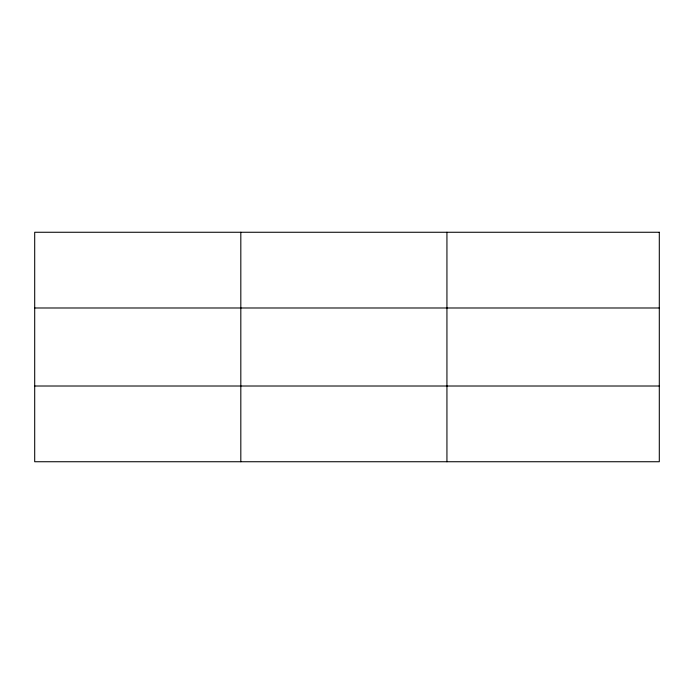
<?xml version="1.0" encoding="UTF-8"?>
<svg xmlns="http://www.w3.org/2000/svg" width="694" height="694" viewBox="0 0 694 694"><rect width="100%" height="100%" fill="white"/><g stroke="black" fill="none" stroke-linecap="round" stroke-linejoin="round"><path stroke-width="1.04" d="M240.818 232.264L240.818 461.736M446.936 232.264L446.936 461.736M34.7 307.989L659.3 307.989M34.7 386.011L659.3 386.011M659.3 232.264L659.3 461.736L34.7 461.736L34.7 232.264L659.3 232.264"/></g></svg>
